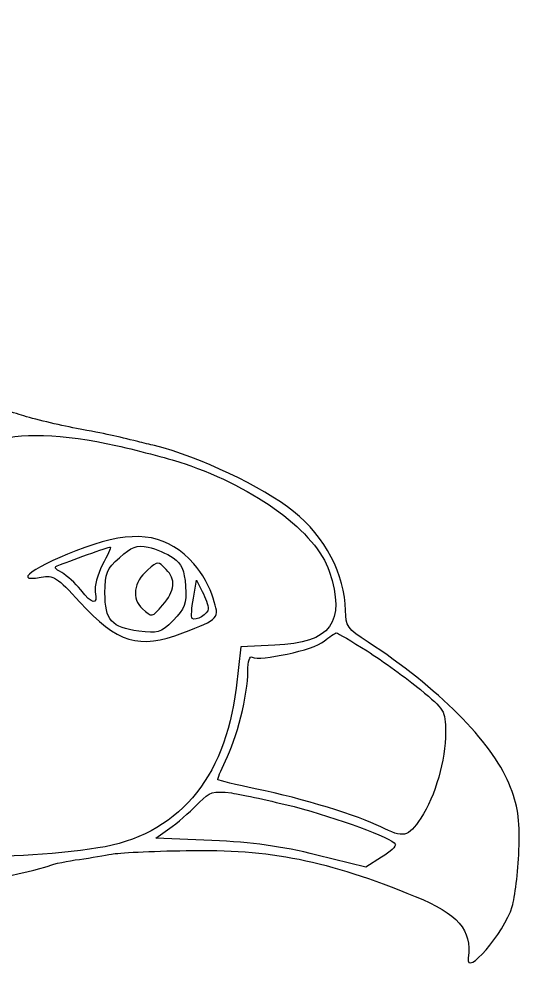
# Model space of a CAD drawing. Header units: millimetres. Extents: x -155 to 147, y 18 to 278.
# Drawn here: x 111.3 to 147.4, y 37.3 to 105.5 of the extents above; entities that cross this region are included whole.
import ezdxf

# ---------------------------------------------------------------- set-up
doc = ezdxf.new("R2010")
doc.units = ezdxf.units.MM
doc.layers.get('0').update_dxf_attribs({"linetype": 'CONTINUOUS'})

msp = doc.modelspace()

# ---------------------------------------------------------------- linework, layer by layer
for p, q in [((123.905, 63.67), (124.127, 64.972)), ((124.127, 64.972), (124.54, 64.146)), ((127.334, 60.146), (126.985, 57.161)), ((129.779, 60.273), (127.334, 60.146)), ((121.206, 46.335), (122.381, 47.192)), ((125.239, 46.176), (121.206, 46.335)), ((136.351, 44.239), (132.827, 45.128)), ((137.494, 44.969), (136.351, 44.239))]:
    msp.add_line(p, q)
for points in [[(96.791, 101.548), (101.617, 113.74), (106.792, 120.757), (117.047, 128.98)], [(111.491, 76.878), (110.634, 77.164), (108.983, 77.608), (107.84, 77.862)], [(115.46, 75.926), (114.158, 76.18), (112.38, 76.592), (111.491, 76.878)], [(119.905, 74.973), (118.317, 75.354), (117.682, 75.513), (115.46, 75.926)], [(109.522, 74.973), (111.078, 75.64), (114.571, 75.545), (118.317, 74.687)], [(118.317, 74.687), (120.159, 74.275), (122.381, 73.671), (123.238, 73.386)], [(121.111, 74.687), (120.794, 74.751), (120.254, 74.878), (119.905, 74.973)], [(131.144, 69.925), (128.858, 71.735), (124.35, 73.862), (121.111, 74.687)], [(123.238, 73.386), (128.477, 71.608), (132.763, 68.433), (133.716, 65.607)], [(134.891, 62.781), (134.859, 65.353), (133.398, 68.115), (131.144, 69.925)], [(116.73, 67.544), (113.142, 66.369), (110.411, 64.686), (112.92, 65.194)], [(123.937, 66.147), (122.127, 68.179), (120, 68.623), (116.73, 67.544)], [(114.19, 66.051), (114.444, 66.147), (115.396, 66.496), (116.253, 66.813)], [(116.253, 66.813), (117.142, 67.131), (117.873, 67.385), (117.904, 67.353)], [(117.904, 67.353), (117.968, 67.321), (117.714, 66.75), (117.333, 66.051)], [(118.571, 66.591), (119.46, 67.385), (119.809, 67.512), (120.635, 67.353)], [(120.635, 67.353), (121.206, 67.226), (122, 66.877), (122.445, 66.591)], [(117.523, 64.051), (117.523, 65.48), (117.65, 65.766), (118.571, 66.591)], [(121.937, 65.734), (121.333, 66.369), (121.397, 66.369), (120.603, 65.702)], [(122.445, 66.591), (123.048, 66.147), (123.27, 65.702), (123.334, 64.527)], [(125.334, 63.67), (125.143, 64.4), (124.508, 65.512), (123.937, 66.147)], [(114.412, 65.512), (113.872, 65.797), (113.809, 65.924), (114.19, 66.051)], [(115.777, 64.273), (115.396, 64.75), (114.793, 65.289), (114.412, 65.512)], [(117.333, 66.051), (116.984, 65.385), (116.761, 64.496), (116.825, 64.115)], [(120.603, 65.702), (119.587, 64.813), (119.428, 63.638), (120.222, 62.908)], [(121.683, 63.162), (122.572, 64.21), (122.667, 65.035), (121.937, 65.734)], [(133.716, 65.607), (134.922, 61.924), (133.843, 60.432), (129.779, 60.273)], [(112.92, 65.194), (113.809, 65.353), (114.063, 65.194), (115.714, 63.384)], [(116.825, 64.115), (117.015, 63.13), (116.603, 63.194), (115.777, 64.273)], [(123.334, 64.527), (123.429, 63.226), (123.302, 62.94), (122.445, 62.051)], [(124.54, 64.146), (124.794, 63.702), (124.985, 63.13), (124.985, 62.908)], [(119.968, 61.289), (118, 61.543), (117.523, 62.083), (117.523, 64.051)], [(123.143, 61.162), (125.778, 62.178), (125.81, 62.178), (125.334, 63.67)], [(123.81, 62.21), (123.746, 62.305), (123.778, 62.94), (123.905, 63.67)], [(115.714, 63.384), (118.412, 60.432), (119.968, 59.955), (123.143, 61.162)], [(120.222, 62.908), (120.921, 62.273), (120.921, 62.273), (121.683, 63.162)], [(124.985, 62.908), (124.985, 62.527), (124.064, 61.987), (123.81, 62.21)], [(136.51, 60.495), (135.018, 61.448), (134.891, 61.638), (134.891, 62.781)], [(122.445, 62.051), (121.524, 61.162), (121.333, 61.098), (119.968, 61.289)], [(133.335, 60.559), (133.716, 60.876), (134.129, 61.13), (134.224, 61.162)], [(134.224, 61.162), (134.319, 61.162), (135.335, 60.559), (136.446, 59.86)], [(128.16, 59.416), (128.699, 59.098), (132.605, 59.924), (133.335, 60.559)], [(146.67, 50.303), (145.463, 53.288), (141.495, 57.257), (136.51, 60.495)], [(127.842, 58.4), (127.842, 59.098), (127.969, 59.543), (128.16, 59.416)], [(136.446, 59.86), (137.558, 59.13), (139.304, 57.892), (140.288, 57.066)], [(126.223, 51.923), (127.017, 53.447), (127.842, 56.717), (127.842, 58.4)], [(126.985, 57.161), (126.191, 50.557), (122.699, 46.525), (117.015, 45.636)], [(140.288, 57.066), (142.034, 55.637), (142.098, 55.574), (142.098, 53.986)], [(142.098, 53.986), (142.13, 51.986), (141.368, 49.383), (140.32, 47.795)], [(125.683, 50.557), (125.62, 50.589), (125.874, 51.192), (126.223, 51.923)], [(128.477, 49.891), (126.985, 50.208), (125.747, 50.494), (125.683, 50.557)], [(137.431, 47.16), (135.843, 47.954), (131.747, 49.224), (128.477, 49.891)], [(147.4, 45.446), (147.464, 47.922), (147.368, 48.589), (146.67, 50.303)], [(124.35, 48.938), (125.08, 49.7), (125.302, 49.764), (126.667, 49.605)], [(126.667, 49.605), (127.493, 49.478), (129.525, 49.033), (131.176, 48.621)], [(122.381, 47.192), (123.016, 47.668), (123.905, 48.462), (124.35, 48.938)], [(131.176, 48.621), (134.287, 47.795), (138.224, 46.366), (138.478, 45.922)], [(140.32, 47.795), (139.399, 46.398), (139.082, 46.335), (137.431, 47.16)], [(132.827, 45.128), (130.223, 45.763), (128.191, 46.049), (125.239, 46.176)], [(138.478, 45.922), (138.574, 45.763), (138.129, 45.35), (137.494, 44.969)], [(117.015, 45.636), (113.84, 45.128), (109.046, 44.874), (107.427, 45.096)], [(115.682, 44.811), (116.539, 44.938), (117.555, 45.096), (118, 45.192)], [(118, 45.192), (118.444, 45.287), (120.857, 45.414), (123.397, 45.446)], [(123.397, 45.446), (129.493, 45.573), (133.525, 44.747), (139.907, 42.144)], [(146.924, 41.413), (147.114, 42.048), (147.337, 43.89), (147.4, 45.446)], [(105.046, 42.652), (106.633, 42.779), (112.348, 43.922), (113.428, 44.334)], [(113.428, 44.334), (113.84, 44.493), (114.856, 44.715), (115.682, 44.811)], [(139.907, 42.144), (143.019, 40.874), (144.003, 39.731), (143.749, 37.699)], [(143.749, 37.699), (143.527, 36.238), (146.321, 39.477), (146.924, 41.413)]]:
    msp.add_open_spline(points, degree=3)

doc.saveas('drawing.dxf')
